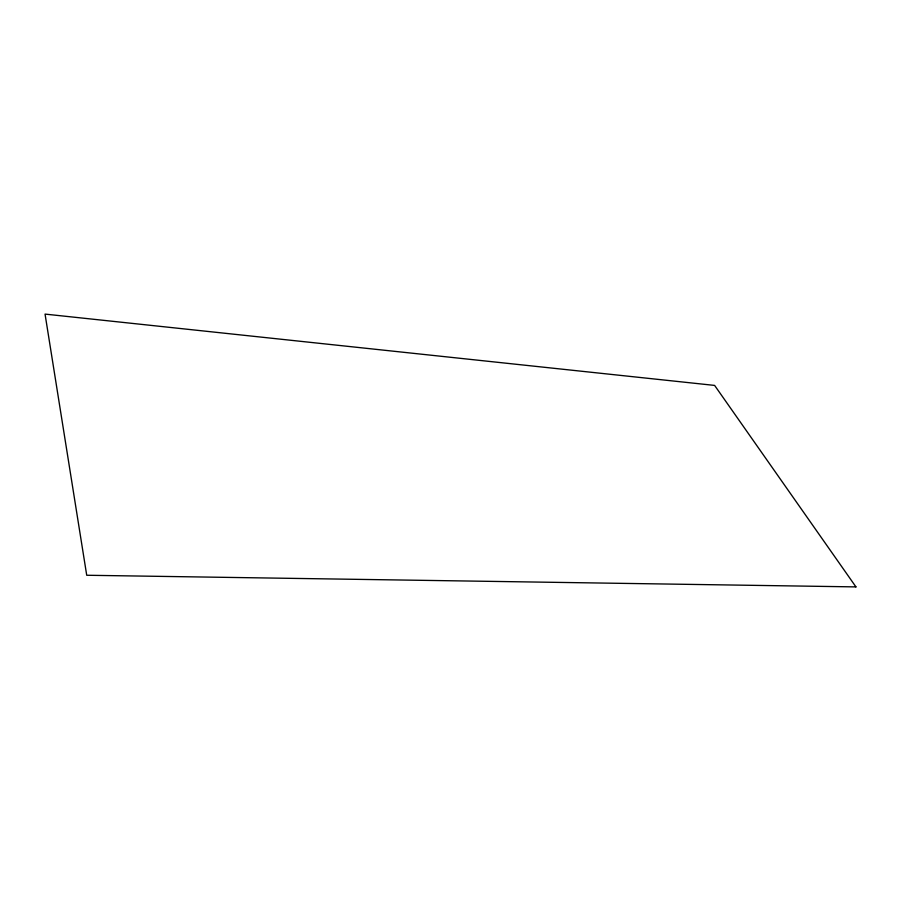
<?xml version="1.0" encoding="UTF-8"?>
<svg xmlns="http://www.w3.org/2000/svg" width="901" height="901" viewBox="0 0 901 901"><rect width="100%" height="100%" fill="white"/><g stroke="black" fill="none" stroke-linecap="round" stroke-linejoin="round"><path stroke-width="1.35" d="M855.95 586.9L86.721 575.255L45.05 314.1L714.617 385.414L855.95 586.9"/></g></svg>
